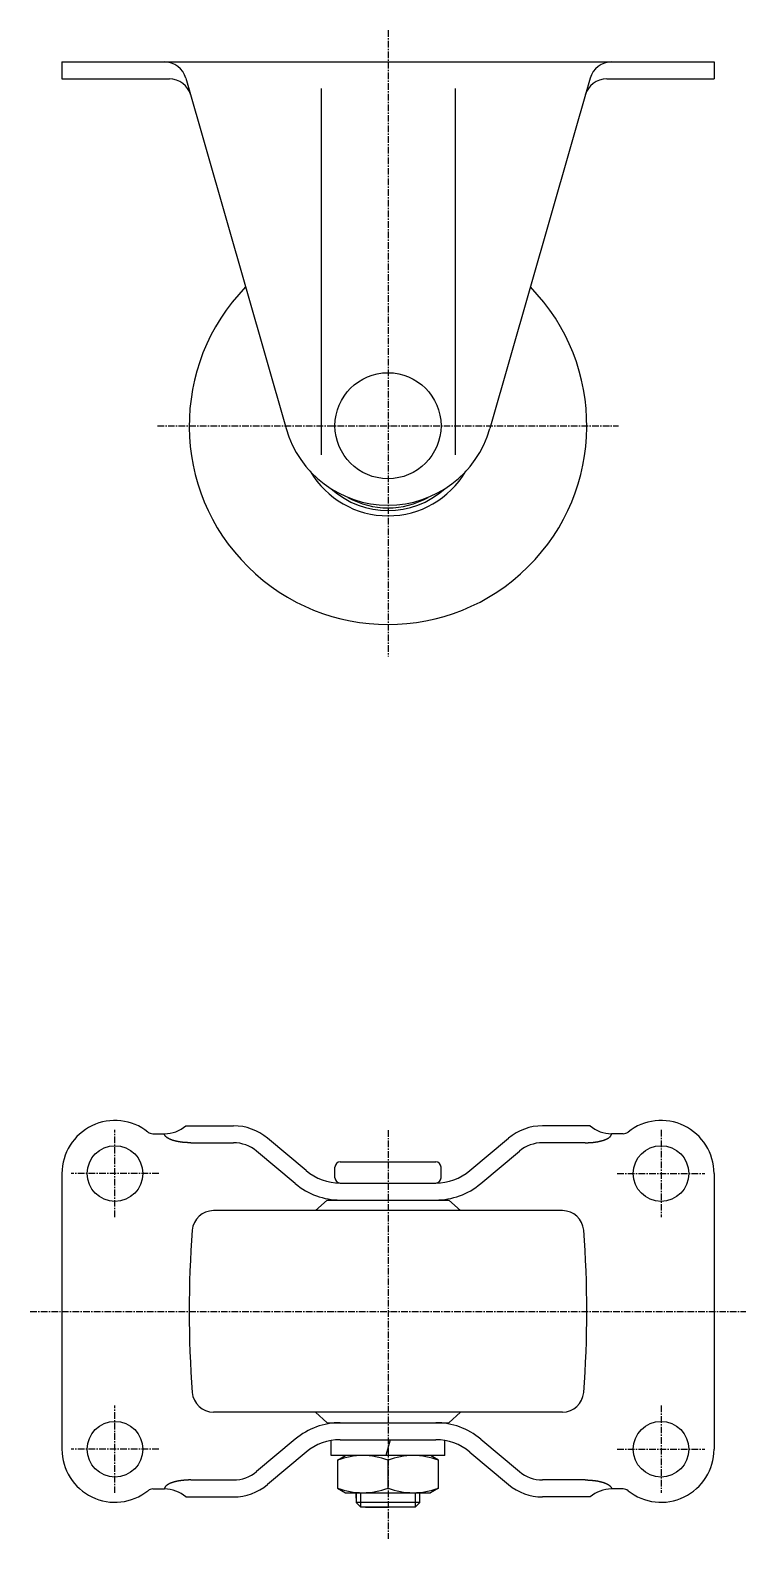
# Model space of a CAD drawing. Extents: x -3150 to -2863, y -854 to -398.
# Drawn here: x -2997.9 to -2862.9, y -853.6 to -569.1 of the extents above; entities that cross this region are included whole.
import ezdxf

# ---------------------------------------------------------------- set-up
doc = ezdxf.new("R2010")
doc.units = 0
doc.linetypes.add('CENTER', pattern=[2, 1.25, -0.25, 0.25, -0.25])
doc.layers.get('0').update_dxf_attribs({"linetype": 'CONTINUOUS'})
doc.layers.add('CENTER', color=1, linetype='CENTER')

msp = doc.modelspace()

# ---------------------------------------------------------------- linework, layer by layer
at = {"color": 7, "linetype": 'CONTINUOUS'}
for p, q in [((-2991.9, -575.08), (-2991.9, -578.28)), ((-2991.9, -575.08), (-2868.9, -575.08)), ((-2868.9, -575.08), (-2868.9, -578.28)), ((-2991.9, -578.28), (-2971.65, -578.28)), ((-2968.53, -578.12), (-2949.63, -644.18)), ((-2943.04, -580.08), (-2943.04, -649.18)), ((-2917.76, -580.08), (-2917.76, -649.18)), ((-2892.27, -578.12), (-2911.17, -644.18)), ((-2889.15, -578.28), (-2868.9, -578.28)), ((-2968.53, -775.72), (-2959.55, -775.72)), ((-2892.27, -775.72), (-2901.25, -775.72)), ((-2974.74, -777.22), (-2972.57, -777.22)), ((-2967.62, -778.92), (-2959.55, -778.92)), ((-2945.83, -784.18), (-2953.12, -778.06)), ((-2914.97, -784.18), (-2907.68, -778.06)), ((-2893.19, -778.92), (-2901.25, -778.92)), ((-2886.06, -777.22), (-2888.23, -777.22)), ((-2947.89, -786.63), (-2955.18, -780.51)), ((-2912.92, -786.63), (-2905.62, -780.51)), ((-2991.9, -784.72), (-2991.9, -836.72)), ((-2940.4, -785.52), (-2940.4, -783.52)), ((-2939.4, -782.52), (-2921.4, -782.52)), ((-2920.4, -785.52), (-2920.4, -783.52)), ((-2868.9, -784.72), (-2868.9, -836.72)), ((-2939.4, -786.52), (-2921.4, -786.52)), ((-2939.4, -786.52), (-2921.4, -786.52)), ((-2944.1, -791.72), (-2941.85, -789.72)), ((-2941.85, -789.72), (-2918.95, -789.72)), ((-2916.7, -791.72), (-2918.95, -789.72)), ((-2897.48, -791.72), (-2963.33, -791.72)), ((-2897.48, -829.72), (-2963.33, -829.72)), ((-2944.1, -829.72), (-2941.85, -831.72)), ((-2916.7, -829.72), (-2918.95, -831.72)), ((-2941.85, -831.72), (-2918.95, -831.72)), ((-2947.89, -834.81), (-2955.18, -840.93)), ((-2941.15, -837.92), (-2941.15, -835.07)), ((-2939.4, -834.92), (-2921.4, -834.92)), ((-2939.4, -834.92), (-2921.4, -834.92)), ((-2930, -834.92), (-2930.8, -837.92)), ((-2919.65, -837.92), (-2919.65, -835.07)), ((-2912.92, -834.81), (-2905.62, -840.93)), ((-2945.83, -837.26), (-2953.12, -843.38)), ((-2919.65, -837.92), (-2941.15, -837.92)), ((-2939.9, -838.77), (-2938.43, -837.92)), ((-2939.9, -838.77), (-2939.9, -844.07)), ((-2930.4, -844.07), (-2930.4, -838.77)), ((-2920.9, -838.77), (-2922.37, -837.92)), ((-2920.9, -844.07), (-2920.9, -838.77)), ((-2914.97, -837.26), (-2907.68, -843.38)), ((-2974.74, -844.22), (-2972.57, -844.22)), ((-2967.62, -842.52), (-2959.55, -842.52)), ((-2939.9, -844.07), (-2938.43, -844.92)), ((-2938.43, -844.92), (-2922.37, -844.92)), ((-2936.4, -845.92), (-2936.4, -844.92)), ((-2936.4, -844.92), (-2936.4, -846.74)), ((-2924.4, -845.92), (-2924.4, -844.92)), ((-2924.4, -846.74), (-2924.4, -844.92)), ((-2920.9, -844.07), (-2922.37, -844.92)), ((-2893.19, -842.52), (-2901.25, -842.52)), ((-2886.06, -844.22), (-2888.23, -844.22)), ((-2968.53, -845.72), (-2959.55, -845.72)), ((-2935.53, -847.62), (-2936.4, -846.74)), ((-2924.4, -846.74), (-2936.4, -846.74)), ((-2925.28, -847.62), (-2935.53, -847.62)), ((-2934.65, -847.62), (-2930.4, -847.62)), ((-2926.15, -847.62), (-2930.4, -847.62)), ((-2925.28, -847.62), (-2924.4, -846.74)), ((-2892.27, -845.72), (-2901.25, -845.72))]:
    msp.add_line(p, q, dxfattribs=at)
at = {"color": 3, "linetype": 'CONTINUOUS'}
for p, q in [((-2935.53, -847.62), (-2935.53, -844.92)), ((-2925.28, -844.92), (-2925.28, -847.62))]:
    msp.add_line(p, q, dxfattribs=at)
at = {"color": 7, "linetype": 'CONTINUOUS'}
for points in [[(-2967.62, -778.92, 0), (-2967.68, -778.92, 0), (-2967.74, -778.92, 0), (-2967.8, -778.92, 0), (-2967.86, -778.92, 0), (-2967.92, -778.91, 0), (-2967.98, -778.91, 0), (-2968.04, -778.91, 0), (-2968.1, -778.91, 0), (-2968.16, -778.91, 0), (-2968.22, -778.9, 0), (-2968.28, -778.9, 0), (-2968.34, -778.9, 0), (-2968.4, -778.9, 0), (-2968.46, -778.89, 0), (-2968.52, -778.89, 0), (-2968.58, -778.88, 0), (-2968.64, -778.88, 0), (-2968.7, -778.88, 0), (-2968.76, -778.87, 0), (-2968.82, -778.87, 0), (-2968.88, -778.86, 0), (-2968.94, -778.86, 0), (-2968.99, -778.85, 0), (-2969.05, -778.85, 0), (-2969.11, -778.84, 0), (-2969.17, -778.83, 0), (-2969.23, -778.83, 0), (-2969.28, -778.82, 0), (-2969.34, -778.81, 0), (-2969.4, -778.8, 0), (-2969.45, -778.8, 0), (-2969.51, -778.79, 0), (-2969.57, -778.78, 0), (-2969.62, -778.77, 0), (-2969.68, -778.76, 0), (-2969.73, -778.75, 0), (-2969.79, -778.75, 0), (-2969.84, -778.74, 0), (-2969.9, -778.73, 0), (-2969.95, -778.72, 0), (-2970, -778.71, 0), (-2970.06, -778.7, 0), (-2970.11, -778.69, 0), (-2970.16, -778.68, 0), (-2970.21, -778.66, 0), (-2970.27, -778.65, 0), (-2970.32, -778.64, 0), (-2970.37, -778.63, 0), (-2970.42, -778.62, 0), (-2970.47, -778.61, 0), (-2970.52, -778.6, 0), (-2970.57, -778.58, 0), (-2970.61, -778.57, 0), (-2970.66, -778.56, 0), (-2970.71, -778.54, 0), (-2970.76, -778.53, 0), (-2970.8, -778.52, 0), (-2970.85, -778.5, 0), (-2970.9, -778.49, 0), (-2970.94, -778.48, 0), (-2970.99, -778.46, 0), (-2971.03, -778.45, 0), (-2971.07, -778.43, 0), (-2971.12, -778.42, 0), (-2971.16, -778.4, 0), (-2971.2, -778.39, 0), (-2971.24, -778.38, 0), (-2971.29, -778.36, 0), (-2971.33, -778.34, 0), (-2971.37, -778.33, 0), (-2971.41, -778.31, 0), (-2971.44, -778.3, 0), (-2971.48, -778.28, 0), (-2971.52, -778.26, 0), (-2971.56, -778.25, 0), (-2971.59, -778.23, 0), (-2971.63, -778.21, 0), (-2971.66, -778.2, 0), (-2971.7, -778.18, 0), (-2971.73, -778.16, 0), (-2971.77, -778.14, 0), (-2971.8, -778.13, 0), (-2971.83, -778.11, 0), (-2971.86, -778.09, 0), (-2971.89, -778.07, 0), (-2971.93, -778.06, 0), (-2971.95, -778.04, 0), (-2971.98, -778.02, 0), (-2972.01, -778, 0), (-2972.04, -777.98, 0), (-2972.07, -777.96, 0), (-2972.09, -777.95, 0), (-2972.12, -777.93, 0), (-2972.14, -777.91, 0), (-2972.17, -777.89, 0), (-2972.19, -777.87, 0), (-2972.21, -777.85, 0), (-2972.24, -777.83, 0), (-2972.26, -777.81, 0), (-2972.28, -777.79, 0), (-2972.3, -777.77, 0), (-2972.32, -777.75, 0), (-2972.34, -777.73, 0), (-2972.36, -777.71, 0), (-2972.37, -777.69, 0), (-2972.39, -777.67, 0), (-2972.4, -777.65, 0), (-2972.42, -777.63, 0), (-2972.43, -777.61, 0), (-2972.45, -777.59, 0), (-2972.46, -777.57, 0), (-2972.47, -777.55, 0), (-2972.48, -777.53, 0), (-2972.5, -777.51, 0), (-2972.51, -777.49, 0), (-2972.51, -777.47, 0), (-2972.52, -777.45, 0), (-2972.53, -777.43, 0), (-2972.54, -777.4, 0), (-2972.54, -777.38, 0), (-2972.55, -777.36, 0), (-2972.56, -777.34, 0), (-2972.56, -777.32, 0), (-2972.56, -777.3, 0), (-2972.57, -777.28, 0), (-2972.57, -777.26, 0), (-2972.57, -777.24, 0), (-2972.57, -777.22, 0)], [(-2893.19, -778.92, 0), (-2893.13, -778.92, 0), (-2893.07, -778.92, 0), (-2893.01, -778.92, 0), (-2892.95, -778.92, 0), (-2892.88, -778.91, 0), (-2892.82, -778.91, 0), (-2892.76, -778.91, 0), (-2892.7, -778.91, 0), (-2892.64, -778.91, 0), (-2892.58, -778.9, 0), (-2892.52, -778.9, 0), (-2892.46, -778.9, 0), (-2892.4, -778.9, 0), (-2892.34, -778.89, 0), (-2892.28, -778.89, 0), (-2892.22, -778.88, 0), (-2892.16, -778.88, 0), (-2892.1, -778.88, 0), (-2892.04, -778.87, 0), (-2891.98, -778.87, 0), (-2891.93, -778.86, 0), (-2891.87, -778.86, 0), (-2891.81, -778.85, 0), (-2891.75, -778.85, 0), (-2891.69, -778.84, 0), (-2891.63, -778.83, 0), (-2891.58, -778.83, 0), (-2891.52, -778.82, 0), (-2891.46, -778.81, 0), (-2891.41, -778.8, 0), (-2891.35, -778.8, 0), (-2891.29, -778.79, 0), (-2891.24, -778.78, 0), (-2891.18, -778.77, 0), (-2891.13, -778.76, 0), (-2891.07, -778.75, 0), (-2891.02, -778.75, 0), (-2890.96, -778.74, 0), (-2890.91, -778.73, 0), (-2890.85, -778.72, 0), (-2890.8, -778.71, 0), (-2890.75, -778.7, 0), (-2890.69, -778.69, 0), (-2890.64, -778.68, 0), (-2890.59, -778.66, 0), (-2890.54, -778.65, 0), (-2890.49, -778.64, 0), (-2890.44, -778.63, 0), (-2890.39, -778.62, 0), (-2890.34, -778.61, 0), (-2890.29, -778.6, 0), (-2890.24, -778.58, 0), (-2890.19, -778.57, 0), (-2890.14, -778.56, 0), (-2890.09, -778.54, 0), (-2890.05, -778.53, 0), (-2890, -778.52, 0), (-2889.95, -778.5, 0), (-2889.91, -778.49, 0), (-2889.86, -778.48, 0), (-2889.82, -778.46, 0), (-2889.77, -778.45, 0), (-2889.73, -778.43, 0), (-2889.69, -778.42, 0), (-2889.64, -778.4, 0), (-2889.6, -778.39, 0), (-2889.56, -778.38, 0), (-2889.52, -778.36, 0), (-2889.48, -778.34, 0), (-2889.44, -778.33, 0), (-2889.4, -778.31, 0), (-2889.36, -778.3, 0), (-2889.32, -778.28, 0), (-2889.28, -778.26, 0), (-2889.25, -778.25, 0), (-2889.21, -778.23, 0), (-2889.17, -778.21, 0), (-2889.14, -778.2, 0), (-2889.1, -778.18, 0), (-2889.07, -778.16, 0), (-2889.04, -778.14, 0), (-2889, -778.13, 0), (-2888.97, -778.11, 0), (-2888.94, -778.09, 0), (-2888.91, -778.07, 0), (-2888.88, -778.06, 0), (-2888.85, -778.04, 0), (-2888.82, -778.02, 0), (-2888.79, -778, 0), (-2888.76, -777.98, 0), (-2888.74, -777.96, 0), (-2888.71, -777.95, 0), (-2888.68, -777.93, 0), (-2888.66, -777.91, 0), (-2888.64, -777.89, 0), (-2888.61, -777.87, 0), (-2888.59, -777.85, 0), (-2888.57, -777.83, 0), (-2888.55, -777.81, 0), (-2888.52, -777.79, 0), (-2888.5, -777.77, 0), (-2888.48, -777.75, 0), (-2888.47, -777.73, 0), (-2888.45, -777.71, 0), (-2888.43, -777.69, 0), (-2888.41, -777.67, 0), (-2888.4, -777.65, 0), (-2888.38, -777.63, 0), (-2888.37, -777.61, 0), (-2888.36, -777.59, 0), (-2888.34, -777.57, 0), (-2888.33, -777.55, 0), (-2888.32, -777.53, 0), (-2888.31, -777.51, 0), (-2888.3, -777.49, 0), (-2888.29, -777.47, 0), (-2888.28, -777.45, 0), (-2888.27, -777.43, 0), (-2888.27, -777.4, 0), (-2888.26, -777.38, 0), (-2888.25, -777.36, 0), (-2888.25, -777.34, 0), (-2888.24, -777.32, 0), (-2888.24, -777.3, 0), (-2888.24, -777.28, 0), (-2888.24, -777.26, 0), (-2888.24, -777.24, 0), (-2888.23, -777.22, 0)], [(-2967.62, -842.52, 0), (-2967.68, -842.52, 0), (-2967.74, -842.52, 0), (-2967.8, -842.52, 0), (-2967.86, -842.52, 0), (-2967.92, -842.52, 0), (-2967.98, -842.52, 0), (-2968.04, -842.52, 0), (-2968.1, -842.53, 0), (-2968.16, -842.53, 0), (-2968.22, -842.53, 0), (-2968.28, -842.53, 0), (-2968.34, -842.54, 0), (-2968.4, -842.54, 0), (-2968.46, -842.54, 0), (-2968.52, -842.55, 0), (-2968.58, -842.55, 0), (-2968.64, -842.55, 0), (-2968.7, -842.56, 0), (-2968.76, -842.56, 0), (-2968.82, -842.57, 0), (-2968.88, -842.57, 0), (-2968.94, -842.58, 0), (-2968.99, -842.59, 0), (-2969.05, -842.59, 0), (-2969.11, -842.6, 0), (-2969.17, -842.6, 0), (-2969.23, -842.61, 0), (-2969.28, -842.62, 0), (-2969.34, -842.62, 0), (-2969.4, -842.63, 0), (-2969.45, -842.64, 0), (-2969.51, -842.65, 0), (-2969.57, -842.65, 0), (-2969.62, -842.66, 0), (-2969.68, -842.67, 0), (-2969.73, -842.68, 0), (-2969.79, -842.69, 0), (-2969.84, -842.7, 0), (-2969.9, -842.71, 0), (-2969.95, -842.72, 0), (-2970, -842.73, 0), (-2970.06, -842.74, 0), (-2970.11, -842.75, 0), (-2970.16, -842.76, 0), (-2970.21, -842.77, 0), (-2970.27, -842.78, 0), (-2970.32, -842.79, 0), (-2970.37, -842.8, 0), (-2970.42, -842.82, 0), (-2970.47, -842.83, 0), (-2970.52, -842.84, 0), (-2970.57, -842.85, 0), (-2970.61, -842.87, 0), (-2970.66, -842.88, 0), (-2970.71, -842.89, 0), (-2970.76, -842.9, 0), (-2970.8, -842.92, 0), (-2970.85, -842.93, 0), (-2970.9, -842.94, 0), (-2970.94, -842.96, 0), (-2970.99, -842.97, 0), (-2971.03, -842.99, 0), (-2971.07, -843, 0), (-2971.12, -843.02, 0), (-2971.16, -843.03, 0), (-2971.2, -843.05, 0), (-2971.24, -843.06, 0), (-2971.29, -843.08, 0), (-2971.33, -843.09, 0), (-2971.37, -843.11, 0), (-2971.41, -843.12, 0), (-2971.44, -843.14, 0), (-2971.48, -843.15, 0), (-2971.52, -843.17, 0), (-2971.56, -843.19, 0), (-2971.59, -843.21, 0), (-2971.63, -843.22, 0), (-2971.66, -843.24, 0), (-2971.7, -843.26, 0), (-2971.73, -843.27, 0), (-2971.77, -843.29, 0), (-2971.8, -843.31, 0), (-2971.83, -843.33, 0), (-2971.86, -843.34, 0), (-2971.89, -843.36, 0), (-2971.93, -843.38, 0), (-2971.95, -843.4, 0), (-2971.98, -843.42, 0), (-2972.01, -843.43, 0), (-2972.04, -843.45, 0), (-2972.07, -843.47, 0), (-2972.09, -843.49, 0), (-2972.12, -843.51, 0), (-2972.14, -843.53, 0), (-2972.17, -843.55, 0), (-2972.19, -843.57, 0), (-2972.21, -843.59, 0), (-2972.24, -843.61, 0), (-2972.26, -843.62, 0), (-2972.28, -843.64, 0), (-2972.3, -843.66, 0), (-2972.32, -843.68, 0), (-2972.34, -843.7, 0), (-2972.36, -843.72, 0), (-2972.37, -843.74, 0), (-2972.39, -843.76, 0), (-2972.4, -843.78, 0), (-2972.42, -843.8, 0), (-2972.43, -843.83, 0), (-2972.45, -843.84, 0), (-2972.46, -843.87, 0), (-2972.47, -843.89, 0), (-2972.48, -843.91, 0), (-2972.5, -843.93, 0), (-2972.51, -843.95, 0), (-2972.51, -843.97, 0), (-2972.52, -843.99, 0), (-2972.53, -844.01, 0), (-2972.54, -844.03, 0), (-2972.54, -844.05, 0), (-2972.55, -844.07, 0), (-2972.56, -844.09, 0), (-2972.56, -844.11, 0), (-2972.56, -844.13, 0), (-2972.57, -844.15, 0), (-2972.57, -844.18, 0), (-2972.57, -844.2, 0), (-2972.57, -844.22, 0)], [(-2893.19, -842.52, 0), (-2893.13, -842.52, 0), (-2893.07, -842.52, 0), (-2893.01, -842.52, 0), (-2892.95, -842.52, 0), (-2892.88, -842.52, 0), (-2892.82, -842.52, 0), (-2892.76, -842.52, 0), (-2892.7, -842.53, 0), (-2892.64, -842.53, 0), (-2892.58, -842.53, 0), (-2892.52, -842.53, 0), (-2892.46, -842.54, 0), (-2892.4, -842.54, 0), (-2892.34, -842.54, 0), (-2892.28, -842.55, 0), (-2892.22, -842.55, 0), (-2892.16, -842.55, 0), (-2892.1, -842.56, 0), (-2892.04, -842.56, 0), (-2891.98, -842.57, 0), (-2891.93, -842.57, 0), (-2891.87, -842.58, 0), (-2891.81, -842.59, 0), (-2891.75, -842.59, 0), (-2891.69, -842.6, 0), (-2891.63, -842.6, 0), (-2891.58, -842.61, 0), (-2891.52, -842.62, 0), (-2891.46, -842.62, 0), (-2891.41, -842.63, 0), (-2891.35, -842.64, 0), (-2891.29, -842.65, 0), (-2891.24, -842.65, 0), (-2891.18, -842.66, 0), (-2891.13, -842.67, 0), (-2891.07, -842.68, 0), (-2891.02, -842.69, 0), (-2890.96, -842.7, 0), (-2890.91, -842.71, 0), (-2890.85, -842.72, 0), (-2890.8, -842.73, 0), (-2890.75, -842.74, 0), (-2890.69, -842.75, 0), (-2890.64, -842.76, 0), (-2890.59, -842.77, 0), (-2890.54, -842.78, 0), (-2890.49, -842.79, 0), (-2890.44, -842.8, 0), (-2890.39, -842.82, 0), (-2890.34, -842.83, 0), (-2890.29, -842.84, 0), (-2890.24, -842.85, 0), (-2890.19, -842.87, 0), (-2890.14, -842.88, 0), (-2890.09, -842.89, 0), (-2890.05, -842.9, 0), (-2890, -842.92, 0), (-2889.95, -842.93, 0), (-2889.91, -842.94, 0), (-2889.86, -842.96, 0), (-2889.82, -842.97, 0), (-2889.77, -842.99, 0), (-2889.73, -843, 0), (-2889.69, -843.02, 0), (-2889.64, -843.03, 0), (-2889.6, -843.05, 0), (-2889.56, -843.06, 0), (-2889.52, -843.08, 0), (-2889.48, -843.09, 0), (-2889.44, -843.11, 0), (-2889.4, -843.12, 0), (-2889.36, -843.14, 0), (-2889.32, -843.15, 0), (-2889.28, -843.17, 0), (-2889.25, -843.19, 0), (-2889.21, -843.21, 0), (-2889.17, -843.22, 0), (-2889.14, -843.24, 0), (-2889.1, -843.26, 0), (-2889.07, -843.27, 0), (-2889.04, -843.29, 0), (-2889, -843.31, 0), (-2888.97, -843.33, 0), (-2888.94, -843.34, 0), (-2888.91, -843.36, 0), (-2888.88, -843.38, 0), (-2888.85, -843.4, 0), (-2888.82, -843.42, 0), (-2888.79, -843.43, 0), (-2888.76, -843.45, 0), (-2888.74, -843.47, 0), (-2888.71, -843.49, 0), (-2888.68, -843.51, 0), (-2888.66, -843.53, 0), (-2888.64, -843.55, 0), (-2888.61, -843.57, 0), (-2888.59, -843.59, 0), (-2888.57, -843.61, 0), (-2888.55, -843.62, 0), (-2888.52, -843.64, 0), (-2888.5, -843.66, 0), (-2888.48, -843.68, 0), (-2888.47, -843.7, 0), (-2888.45, -843.72, 0), (-2888.43, -843.74, 0), (-2888.41, -843.76, 0), (-2888.4, -843.78, 0), (-2888.38, -843.8, 0), (-2888.37, -843.83, 0), (-2888.36, -843.84, 0), (-2888.34, -843.87, 0), (-2888.33, -843.89, 0), (-2888.32, -843.91, 0), (-2888.31, -843.93, 0), (-2888.3, -843.95, 0), (-2888.29, -843.97, 0), (-2888.28, -843.99, 0), (-2888.27, -844.01, 0), (-2888.27, -844.03, 0), (-2888.26, -844.05, 0), (-2888.25, -844.07, 0), (-2888.25, -844.09, 0), (-2888.24, -844.11, 0), (-2888.24, -844.13, 0), (-2888.24, -844.15, 0), (-2888.24, -844.18, 0), (-2888.24, -844.2, 0), (-2888.23, -844.22, 0)]]:
    msp.add_polyline3d(points, dxfattribs=at)
for centre, radius in [((-2930.4, -643.68), 10), ((-2981.9, -784.72), 5.25), ((-2878.9, -784.72), 5.25), ((-2981.9, -836.72), 5.25), ((-2878.9, -836.72), 5.25)]:
    msp.add_circle(centre, radius, dxfattribs=at)
for centre, radius, start, end in [((-2972.57, -579.28), 4.2, 15.9671, 90), ((-2888.23, -579.28), 4.2, 90, 164.0329), ((-2971.65, -582.48), 4.2, 15.9671, 90), ((-2889.15, -582.48), 4.2, 90, 164.0329), ((-2930.4, -643.68), 37.5, 135.746, 44.254), ((-2930.4, -638.68), 20, 195.9671, 344.0329), ((-2930.4, -643.68), 17, 210.3899, 329.6101), ((-2930.4, -643.68), 16, 228.0518, 311.9482), ((-2930.4, -643.68), 15.49, 240.745, 299.255), ((-2981.9, -784.72), 10, 51.5, 180), ((-2972.57, -771.03), 6.19, 270, 310.7575), ((-2959.55, -785.72), 10, 50, 90), ((-2901.25, -785.72), 10, 90, 130), ((-2888.23, -771.03), 6.19, 229.2425, 270), ((-2878.9, -784.72), 10, 0, 128.5), ((-2974.74, -775.72), 1.5, 231.5, 270), ((-2959.55, -785.72), 6.8, 50, 90), ((-2901.25, -785.72), 6.8, 90, 130), ((-2886.06, -775.72), 1.5, 270, 308.5), ((-2939.4, -776.52), 10, 230, 270), ((-2939.4, -783.52), 1, 90, 180), ((-2921.4, -783.52), 1, 0, 90), ((-2921.4, -776.52), 10, 270, 310), ((-2939.4, -776.52), 13.2, 230, 270), ((-2939.4, -785.52), 1, 180, 270), ((-2921.4, -785.52), 1, 270, 0), ((-2921.4, -776.52), 13.2, 270, 310), ((-2963.33, -795.72), 4, 90, 175.6108), ((-2897.48, -795.72), 4, 4.3892, 90), ((-2767.9, -810.72), 200, 175.6108, 184.3892), ((-3092.9, -810.72), 200, 355.6108, 4.3892), ((-2963.33, -825.72), 4, 184.3892, 270), ((-2897.48, -825.72), 4, 270, 355.6108), ((-2939.4, -844.92), 13.2, 90, 130), ((-2921.4, -844.92), 13.2, 50, 90), ((-2939.4, -844.92), 10, 90, 130), ((-2921.4, -844.92), 10, 50, 90), ((-2981.9, -836.72), 10, 180, 308.5), ((-2935.15, -851.64), 13.72, 69.7438, 110.2562), ((-2925.65, -851.64), 13.72, 69.7438, 110.2562), ((-2878.9, -836.72), 10, 231.5, 0), ((-2959.55, -835.72), 6.8, 270, 310), ((-2901.25, -835.72), 6.8, 230, 270), ((-2974.74, -845.72), 1.5, 90, 128.5), ((-2972.57, -850.4), 6.19, 49.2425, 90), ((-2959.55, -835.72), 10, 270, 310), ((-2935.15, -831.2), 13.72, 249.7438, 290.2562), ((-2925.65, -831.2), 13.72, 249.7438, 290.2562), ((-2901.25, -835.72), 10, 230, 270), ((-2888.23, -850.4), 6.19, 90, 130.7575), ((-2886.06, -845.72), 1.5, 51.5, 90)]:
    msp.add_arc(centre, radius, start, end, dxfattribs=at)
at = {"layer": 'CENTER', "color": 1, "linetype": 'CENTER'}
for p, q in [((-2930.4, -569.08), (-2930.4, -687.18)), ((-2973.9, -643.68), (-2886.9, -643.68)), ((-2981.9, -792.97), (-2981.9, -776.47)), ((-2930.4, -776.52), (-2930.4, -853.62)), ((-2878.9, -776.47), (-2878.9, -792.97)), ((-2973.65, -784.72), (-2990.15, -784.72)), ((-2887.15, -784.72), (-2870.65, -784.72)), ((-2997.9, -810.72), (-2862.9, -810.72)), ((-2981.9, -844.97), (-2981.9, -828.47)), ((-2878.9, -828.47), (-2878.9, -844.97)), ((-2973.65, -836.72), (-2990.15, -836.72)), ((-2887.15, -836.72), (-2870.65, -836.72))]:
    msp.add_line(p, q, dxfattribs=at)

doc.saveas('drawing.dxf')
